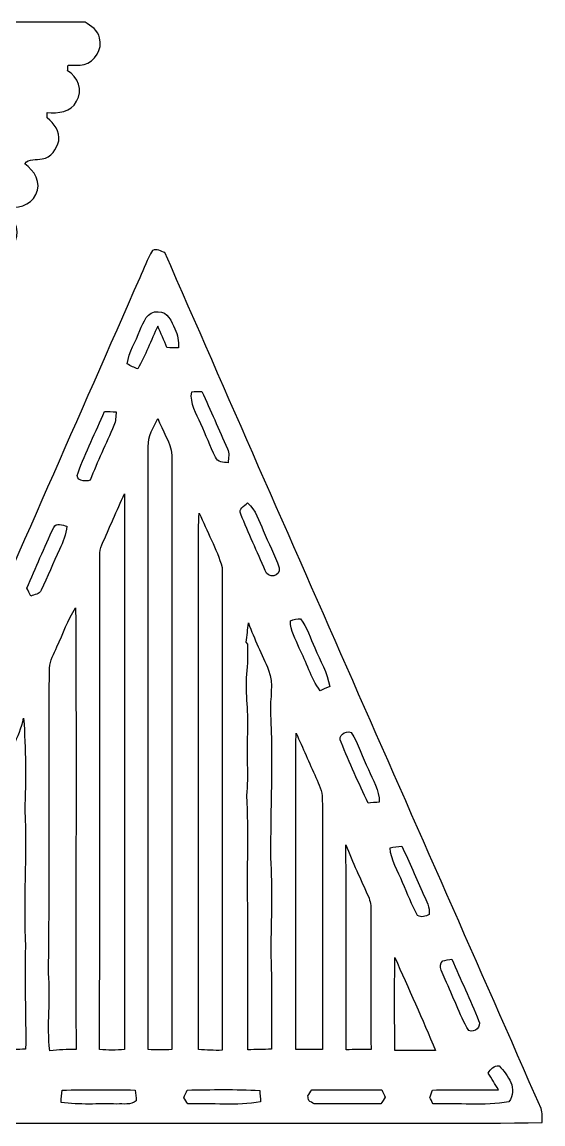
# Model space of a CAD drawing. Header units: centimetres. Extents: x -13.2 to 13.2, y -11.7 to 11.7.
# Drawn here: x 6.98 to 13.19, y -1.48 to 11.66 of the extents above; entities that cross this region are included whole.
import ezdxf

# ---------------------------------------------------------------- set-up
doc = ezdxf.new("R2010")
doc.units = ezdxf.units.CM
doc.header["$MEASUREMENT"] = 0
doc.layers.add('Camada 1', color=7, linetype='Continuous')

msp = doc.modelspace()

# ---------------------------------------------------------------- linework, layer by layer
at = {"layer": 'Camada 1', "color": 156}
for points, knots in [([(-1.27175, 11.28394), (-1.34937, 11.42823), (-1.25942, 11.60321), (-1.1123, 11.65577), (-1.1123, 11.65577), (1.83656, 11.65083), (4.78579, 11.65119), (7.7343, 11.65542), (7.7343, 11.65542), (7.80379, 11.60638), (7.8934, 11.56052), (7.90645, 11.46668), (7.90645, 11.46668), (7.94773, 11.33333), (7.85283, 11.18411), (7.7223, 11.14777), (7.7223, 11.14777), (7.65951, 11.13719), (7.59566, 11.14212), (7.53285, 11.14178), (7.53285, 11.14178), (7.53145, 11.12519), (7.52863, 11.09203), (7.52722, 11.07545), (7.52722, 11.07545), (7.64645, 11.00419), (7.71806, 10.83522), (7.63269, 10.71174), (7.63269, 10.71174), (7.57344, 10.57557), (7.40974, 10.56922), (7.28239, 10.57627), (7.28239, 10.57627), (7.28239, 10.5604), (7.28203, 10.52829), (7.28203, 10.51242), (7.28203, 10.51242), (7.36952, 10.45033), (7.4362, 10.34944), (7.42244, 10.23831), (7.42244, 10.23831), (7.39634, 10.14341), (7.33142, 10.03793), (7.22488, 10.02558), (7.22488, 10.02558), (7.15398, 10.00724), (7.06437, 10.03299), (7.01569, 9.96632), (7.01569, 9.96632), (7.12786, 9.88765), (7.22383, 9.73737), (7.14833, 9.60154), (7.14833, 9.60154), (7.088, 9.45973), (6.91938, 9.42975), (6.78356, 9.46185), (6.78356, 9.46185), (6.77969, 9.35495), (6.89997, 9.30839), (6.91761, 9.20855), (6.91761, 9.20855), (6.95819, 9.06603), (6.84705, 8.90834), (6.70207, 8.89), (6.70207, 8.89), (6.64986, 8.88964), (6.59906, 8.89811), (6.54826, 8.9041), (6.54826, 8.9041), (6.54437, 8.87764), (6.5412, 8.85048), (6.53873, 8.82368), (6.53873, 8.82368), (6.65797, 8.74676), (6.72958, 8.5799), (6.64138, 8.45326), (6.64138, 8.45326), (6.57789, 8.32908), (6.42513, 8.30968), (6.30166, 8.3372), (6.30166, 8.3372), (6.29778, 8.31144), (6.29391, 8.28569), (6.29072, 8.25994), (6.29072, 8.25994), (6.33623, 8.21407), (6.39833, 8.17597), (6.41526, 8.1093), (6.41526, 8.1093), (6.48616, 7.95337), (6.34188, 7.75511), (6.1729, 7.76676), (6.1729, 7.76676), (6.12386, 7.76111), (6.05825, 7.78756), (6.03355, 7.72865), (6.03355, 7.72865), (6.08612, 7.64928), (6.17326, 7.58542), (6.18208, 7.48347), (6.18208, 7.48347), (6.18559, 7.3787), (6.13268, 7.26193), (6.03037, 7.22136), (6.03037, 7.22136), (5.96087, 7.18572), (5.88256, 7.20478), (5.80918, 7.21042), (5.80918, 7.21042), (5.80495, 7.19137), (5.79649, 7.15362), (5.79225, 7.13458), (5.79225, 7.13458), (5.957, 7.04744), (5.96723, 6.83294), (5.86105, 6.69536), (5.86105, 6.69536), (5.76684, 6.64632), (5.66278, 6.62305), (5.55837, 6.64915), (5.55837, 6.64915), (5.55518, 6.62233), (5.55237, 6.59553), (5.54989, 6.56836), (5.54989, 6.56836), (5.66313, 6.49958), (5.73229, 6.34612), (5.66101, 6.22335), (5.66101, 6.22335), (5.60987, 6.078), (5.43665, 6.05825), (5.30542, 6.084), (5.30542, 6.084), (5.30577, 6.05825), (5.30647, 6.03284), (5.30754, 6.00674), (5.30754, 6.00674), (5.41055, 5.92983), (5.48886, 5.78767), (5.41584, 5.6642), (5.41584, 5.6642), (5.36187, 5.52414), (5.1964, 5.48886), (5.06411, 5.52202), (5.06411, 5.52202), (5.05953, 5.49485), (5.05812, 5.4677), (5.05919, 5.44018), (5.05919, 5.44018), (5.10504, 5.39396), (5.16361, 5.35199), (5.17947, 5.2846), (5.17947, 5.2846), (5.23205, 5.14456), (5.1248, 4.96922), (4.97628, 4.95123), (4.97628, 4.95123), (4.92371, 4.95017), (4.87186, 4.95229), (4.81999, 4.95793), (4.81999, 4.95793), (4.81434, 4.9343), (4.80306, 4.88738), (4.79743, 4.86409), (4.79743, 4.86409), (4.81682, 4.8588), (4.85598, 4.84823), (4.87574, 4.84328), (4.87574, 4.84328), (4.91983, 4.75614), (4.97451, 4.65701), (4.93006, 4.55824), (4.93006, 4.55824), (4.87469, 4.4143), (4.71028, 4.35715), (4.56812, 4.39454), (4.56812, 4.39454), (4.56635, 4.3769), (4.56318, 4.34128), (4.56177, 4.32364), (4.56177, 4.32364), (4.63055, 4.26225), (4.69159, 4.18782), (4.70429, 4.09292), (4.70429, 4.09292), (4.69265, 3.99413), (4.64784, 3.88196), (4.54589, 3.84668), (4.54589, 3.84668), (4.46933, 3.80717), (4.3815, 3.83046), (4.30001, 3.82658), (4.30001, 3.82658), (4.3374, 3.69922), (4.50108, 3.60291), (4.44253, 3.4551), (4.44253, 3.4551), (4.40477, 3.28824), (4.21993, 3.23568), (4.06964, 3.26602), (4.06964, 3.26602), (4.06929, 3.24696), (4.06858, 3.20886), (4.06788, 3.18981), (4.06788, 3.18981), (4.14584, 3.13513), (4.18816, 3.05047), (4.21604, 2.96228), (4.21604, 2.96228), (4.18923, 2.88395), (4.16453, 2.79858), (4.09504, 2.74637), (4.09504, 2.74637), (4.02132, 2.67794), (3.91478, 2.70228), (3.82447, 2.70333), (3.82447, 2.70333), (3.82235, 2.68639), (3.81847, 2.65219), (3.81635, 2.63525), (3.81635, 2.63525), (3.8682, 2.5855), (3.93171, 2.53683), (3.94652, 2.46167), (3.94652, 2.46167), (3.98744, 2.3315), (3.90031, 2.19499), (3.78037, 2.14488), (3.78037, 2.14488), (3.70557, 2.1276), (3.62902, 2.13818), (3.55353, 2.13359), (3.55353, 2.13359), (3.60327, 2.02881), (3.69534, 1.94909), (3.72463, 1.83339), (3.72463, 1.83339), (3.68935, 1.7085), (3.60327, 1.56386), (3.45475, 1.57268), (3.45475, 1.57268), (3.31152, 1.59773), (3.1517, 1.53141), (3.02224, 1.6143), (3.02224, 1.6143), (2.92347, 1.67498), (2.88149, 1.80833), (2.92064, 1.91628), (2.92064, 1.91628), (2.96367, 1.99107), (3.02294, 2.05527), (3.0667, 2.12972), (3.0667, 2.12972), (2.98484, 2.14029), (2.89736, 2.12195), (2.81939, 2.15299), (2.81939, 2.15299), (2.65888, 2.20768), (2.60244, 2.44827), (2.73261, 2.56258), (2.73261, 2.56258), (2.75872, 2.60456), (2.82857, 2.63525), (2.79646, 2.69521), (2.79646, 2.69521), (2.7044, 2.70474), (2.60244, 2.68357), (2.52201, 2.74072), (2.52201, 2.74072), (2.43204, 2.80492), (2.39112, 2.93193), (2.42393, 3.03705), (2.42393, 3.03705), (2.45215, 3.12349), (2.56645, 3.16688), (2.55093, 3.26813), (2.55093, 3.26813), (2.44581, 3.25683), (2.31775, 3.2459), (2.24189, 3.33587), (2.24189, 3.33587), (2.16746, 3.40713), (2.15194, 3.5172), (2.1784, 3.6128), (2.1784, 3.6128), (2.21614, 3.68158), (2.27682, 3.73415), (2.32762, 3.79306), (2.32762, 3.79306), (2.25672, 3.84527), (2.16534, 3.80965), (2.08704, 3.83611), (2.08704, 3.83611), (1.97343, 3.88055), (1.89476, 4.00826), (1.92229, 4.13032), (1.92229, 4.13032), (1.92933, 4.21674), (2.00518, 4.27284), (2.06728, 4.32257), (2.06728, 4.32257), (2.06762, 4.42277), (1.96497, 4.37727), (1.90429, 4.3882), (1.90429, 4.3882), (1.75789, 4.39032), (1.64889, 4.54589), (1.67393, 4.68524), (1.67393, 4.68524), (1.68205, 4.77979), (1.76883, 4.8341), (1.82209, 4.90361), (1.82209, 4.90361), (1.79599, 4.9791), (1.71167, 4.941), (1.65347, 4.95265), (1.65347, 4.95265), (1.51977, 4.95265), (1.41746, 5.09093), (1.42239, 5.21757), (1.42239, 5.21757), (1.42134, 5.34), (1.54586, 5.40385), (1.57302, 5.51673), (1.57302, 5.51673), (1.43756, 5.50087), (1.26965, 5.50791), (1.20438, 5.65114), (1.20438, 5.65114), (1.12006, 5.79966), (1.22555, 5.95029), (1.3402, 6.04237), (1.3402, 6.04237), (1.23684, 6.09353), (1.11266, 6.0646), (1.01106, 6.12634), (1.01106, 6.12634), (0.9733, 6.1976), (0.91617, 6.26816), (0.9292, 6.35423), (0.9292, 6.35423), (0.92569, 6.46606), (1.03046, 6.53062), (1.09395, 6.60681), (1.09395, 6.60681), (0.99306, 6.66009), (0.85972, 6.61105), (0.7747, 6.6989), (0.7747, 6.6989), (0.65792, 6.7878), (0.64664, 6.97547), (0.75706, 7.0739), (0.75706, 7.0739), (0.77964, 7.11446), (0.85407, 7.14657), (0.81385, 7.2016), (0.81385, 7.2016), (0.70801, 7.20336), (0.58173, 7.18609), (0.50799, 7.28169), (0.50799, 7.28169), (0.37465, 7.39951), (0.4332, 7.61434), (0.5736, 7.69972), (0.5736, 7.69972), (0.57114, 7.71877), (0.56656, 7.75616), (0.56409, 7.77487), (0.56409, 7.77487), (0.44908, 7.74946), (0.3108, 7.75864), (0.24024, 7.86729), (0.24024, 7.86729), (0.1337, 7.99394), (0.19368, 8.19008), (0.33197, 8.26664), (0.33197, 8.26664), (0.32631, 8.28428), (0.31467, 8.32026), (0.30902, 8.3379), (0.30902, 8.3379), (0.1471, 8.28393), (-0.06103, 8.38729), (-0.05997, 8.57073), (-0.05997, 8.57073), (-0.08113, 8.68962), (0.01198, 8.77181), (0.09384, 8.83849), (0.09384, 8.83849), (0.0381, 8.92844), (-0.07761, 8.87059), (-0.15804, 8.91222), (-0.15804, 8.91222), (-0.30056, 8.97008), (-0.35736, 9.17151), (-0.26317, 9.29393), (-0.26317, 9.29393), (-0.22472, 9.34155), (-0.18133, 9.38494), (-0.14145, 9.43115), (-0.14145, 9.43115), (-0.26387, 9.46008), (-0.4205, 9.43292), (-0.49883, 9.55498), (-0.49883, 9.55498), (-0.611, 9.67598), (-0.54609, 9.86084), (-0.42474, 9.94833), (-0.42474, 9.94833), (-0.42615, 9.96773), (-0.42932, 10.00653), (-0.43074, 10.02594), (-0.43074, 10.02594), (-0.55316, 9.99559), (-0.70167, 10.01924), (-0.76624, 10.13953), (-0.76624, 10.13953), (-0.85195, 10.27394), (-0.7821, 10.44292), (-0.6558, 10.52265), (-0.6558, 10.52265), (-0.6625, 10.53958), (-0.67627, 10.5731), (-0.68297, 10.59003), (-0.68297, 10.59003), (-0.7627, 10.57945), (-0.85054, 10.56569), (-0.92216, 10.61226), (-0.92216, 10.61226), (-1.06009, 10.68422), (-1.09573, 10.89377), (-0.98565, 11.00419), (-0.98565, 11.00419), (-0.9465, 11.04477), (-0.92251, 11.09415), (-0.91546, 11.14989), (-0.91546, 11.14989), (-1.04493, 11.12485), (-1.21708, 11.14248), (-1.27175, 11.28394)], [0, 0, 0, 0, 0.00900901, 0.00900901, 0.00900901, 0.00900901, 0.01801802, 0.01801802, 0.01801802, 0.01801802, 0.02702703, 0.02702703, 0.02702703, 0.02702703, 0.03603604, 0.03603604, 0.03603604, 0.03603604, 0.04504505, 0.04504505, 0.04504505, 0.04504505, 0.05405405, 0.05405405, 0.05405405, 0.05405405, 0.06306306, 0.06306306, 0.06306306, 0.06306306, 0.07207207, 0.07207207, 0.07207207, 0.07207207, 0.08108108, 0.08108108, 0.08108108, 0.08108108, 0.09009009, 0.09009009, 0.09009009, 0.09009009, 0.0990991, 0.0990991, 0.0990991, 0.0990991, 0.10810811, 0.10810811, 0.10810811, 0.10810811, 0.11711712, 0.11711712, 0.11711712, 0.11711712, 0.12612613, 0.12612613, 0.12612613, 0.12612613, 0.13513514, 0.13513514, 0.13513514, 0.13513514, 0.14414414, 0.14414414, 0.14414414, 0.14414414, 0.15315315, 0.15315315, 0.15315315, 0.15315315, 0.16216216, 0.16216216, 0.16216216, 0.16216216, 0.17117117, 0.17117117, 0.17117117, 0.17117117, 0.18018018, 0.18018018, 0.18018018, 0.18018018, 0.18918919, 0.18918919, 0.18918919, 0.18918919, 0.1981982, 0.1981982, 0.1981982, 0.1981982, 0.20720721, 0.20720721, 0.20720721, 0.20720721, 0.21621622, 0.21621622, 0.21621622, 0.21621622, 0.22522523, 0.22522523, 0.22522523, 0.22522523, 0.23423423, 0.23423423, 0.23423423, 0.23423423, 0.24324324, 0.24324324, 0.24324324, 0.24324324, 0.25225225, 0.25225225, 0.25225225, 0.25225225, 0.26126126, 0.26126126, 0.26126126, 0.26126126, 0.27027027, 0.27027027, 0.27027027, 0.27027027, 0.27927928, 0.27927928, 0.27927928, 0.27927928, 0.28828829, 0.28828829, 0.28828829, 0.28828829, 0.2972973, 0.2972973, 0.2972973, 0.2972973, 0.30630631, 0.30630631, 0.30630631, 0.30630631, 0.31531532, 0.31531532, 0.31531532, 0.31531532, 0.32432432, 0.32432432, 0.32432432, 0.32432432, 0.33333333, 0.33333333, 0.33333333, 0.33333333, 0.34234234, 0.34234234, 0.34234234, 0.34234234, 0.35135135, 0.35135135, 0.35135135, 0.35135135, 0.36036036, 0.36036036, 0.36036036, 0.36036036, 0.36936937, 0.36936937, 0.36936937, 0.36936937, 0.37837838, 0.37837838, 0.37837838, 0.37837838, 0.38738739, 0.38738739, 0.38738739, 0.38738739, 0.3963964, 0.3963964, 0.3963964, 0.3963964, 0.40540541, 0.40540541, 0.40540541, 0.40540541, 0.41441441, 0.41441441, 0.41441441, 0.41441441, 0.42342342, 0.42342342, 0.42342342, 0.42342342, 0.43243243, 0.43243243, 0.43243243, 0.43243243, 0.44144144, 0.44144144, 0.44144144, 0.44144144, 0.45045045, 0.45045045, 0.45045045, 0.45045045, 0.45945946, 0.45945946, 0.45945946, 0.45945946, 0.46846847, 0.46846847, 0.46846847, 0.46846847, 0.47747748, 0.47747748, 0.47747748, 0.47747748, 0.48648649, 0.48648649, 0.48648649, 0.48648649, 0.4954955, 0.4954955, 0.4954955, 0.4954955, 0.5045045, 0.5045045, 0.5045045, 0.5045045, 0.51351351, 0.51351351, 0.51351351, 0.51351351, 0.52252252, 0.52252252, 0.52252252, 0.52252252, 0.53153153, 0.53153153, 0.53153153, 0.53153153, 0.54054054, 0.54054054, 0.54054054, 0.54054054, 0.54954955, 0.54954955, 0.54954955, 0.54954955, 0.55855856, 0.55855856, 0.55855856, 0.55855856, 0.56756757, 0.56756757, 0.56756757, 0.56756757, 0.57657658, 0.57657658, 0.57657658, 0.57657658, 0.58558559, 0.58558559, 0.58558559, 0.58558559, 0.59459459, 0.59459459, 0.59459459, 0.59459459, 0.6036036, 0.6036036, 0.6036036, 0.6036036, 0.61261261, 0.61261261, 0.61261261, 0.61261261, 0.62162162, 0.62162162, 0.62162162, 0.62162162, 0.63063063, 0.63063063, 0.63063063, 0.63063063, 0.63963964, 0.63963964, 0.63963964, 0.63963964, 0.64864865, 0.64864865, 0.64864865, 0.64864865, 0.65765766, 0.65765766, 0.65765766, 0.65765766, 0.66666667, 0.66666667, 0.66666667, 0.66666667, 0.67567568, 0.67567568, 0.67567568, 0.67567568, 0.68468468, 0.68468468, 0.68468468, 0.68468468, 0.69369369, 0.69369369, 0.69369369, 0.69369369, 0.7027027, 0.7027027, 0.7027027, 0.7027027, 0.71171171, 0.71171171, 0.71171171, 0.71171171, 0.72072072, 0.72072072, 0.72072072, 0.72072072, 0.72972973, 0.72972973, 0.72972973, 0.72972973, 0.73873874, 0.73873874, 0.73873874, 0.73873874, 0.74774775, 0.74774775, 0.74774775, 0.74774775, 0.75675676, 0.75675676, 0.75675676, 0.75675676, 0.76576577, 0.76576577, 0.76576577, 0.76576577, 0.77477477, 0.77477477, 0.77477477, 0.77477477, 0.78378378, 0.78378378, 0.78378378, 0.78378378, 0.79279279, 0.79279279, 0.79279279, 0.79279279, 0.8018018, 0.8018018, 0.8018018, 0.8018018, 0.81081081, 0.81081081, 0.81081081, 0.81081081, 0.81981982, 0.81981982, 0.81981982, 0.81981982, 0.82882883, 0.82882883, 0.82882883, 0.82882883, 0.83783784, 0.83783784, 0.83783784, 0.83783784, 0.84684685, 0.84684685, 0.84684685, 0.84684685, 0.85585586, 0.85585586, 0.85585586, 0.85585586, 0.86486486, 0.86486486, 0.86486486, 0.86486486, 0.87387387, 0.87387387, 0.87387387, 0.87387387, 0.88288288, 0.88288288, 0.88288288, 0.88288288, 0.89189189, 0.89189189, 0.89189189, 0.89189189, 0.9009009, 0.9009009, 0.9009009, 0.9009009, 0.90990991, 0.90990991, 0.90990991, 0.90990991, 0.91891892, 0.91891892, 0.91891892, 0.91891892, 0.92792793, 0.92792793, 0.92792793, 0.92792793, 0.93693694, 0.93693694, 0.93693694, 0.93693694, 0.94594595, 0.94594595, 0.94594595, 0.94594595, 0.95495495, 0.95495495, 0.95495495, 0.95495495, 0.96396396, 0.96396396, 0.96396396, 0.96396396, 0.97297297, 0.97297297, 0.97297297, 0.97297297, 0.98198198, 0.98198198, 0.98198198, 0.98198198, 1, 1, 1, 1]), ([(8.38553, 8.60601), (8.43633, 8.71502), (8.47583, 8.83002), (8.53792, 8.93374), (8.53792, 8.93374), (8.58906, 8.9535), (8.63847, 8.92421), (8.68608, 8.90763), (8.68608, 8.90763), (10.17128, 5.50262), (11.67518, 2.10538), (13.16708, -1.2968), (13.16708, -1.2968), (13.18965, -1.34937), (13.17837, -1.40794), (13.17907, -1.46402), (13.17907, -1.46402), (12.30241, -1.48061), (11.42541, -1.46614), (10.54876, -1.47109), (10.54876, -1.47109), (8.53792, -1.47109), (6.52673, -1.47109), (4.51555, -1.47109), (4.51555, -1.47109), (4.36209, -1.47038), (4.20828, -1.47425), (4.05518, -1.46578), (4.05518, -1.46578), (4.04142, -1.44392), (4.0146, -1.40053), (4.0012, -1.37865), (4.0012, -1.37865), (5.45429, 1.95297), (6.92572, 5.27719), (8.38553, 8.60601)], [0, 0, 0, 0, 0.1, 0.1, 0.1, 0.1, 0.2, 0.2, 0.2, 0.2, 0.3, 0.3, 0.3, 0.3, 0.4, 0.4, 0.4, 0.4, 0.5, 0.5, 0.5, 0.5, 0.6, 0.6, 0.6, 0.6, 0.7, 0.7, 0.7, 0.7, 0.8, 0.8, 0.8, 0.8, 1, 1, 1, 1]), ([(8.3887, 7.97877), (8.3887, 7.97877), (8.3887, 7.97877), (8.3887, 7.97877), (8.3887, 7.97877), (8.33825, 7.84647), (8.25712, 7.723), (8.23701, 7.58119), (8.23701, 7.58119), (8.27651, 7.5558), (8.31885, 7.53568), (8.36436, 7.52086), (8.36436, 7.52086), (8.45397, 7.6849), (8.52099, 7.85988), (8.6, 8.02922), (8.6, 8.02922), (8.63881, 7.94526), (8.67587, 7.86024), (8.71078, 7.77416), (8.71078, 7.77416), (8.75663, 7.77275), (8.80251, 7.77239), (8.84907, 7.77239), (8.84907, 7.77239), (8.84943, 7.85035), (8.84025, 7.92868), (8.80426, 7.99853), (8.80426, 7.99853), (8.76545, 8.0846), (8.72348, 8.20737), (8.60707, 8.19925), (8.60707, 8.19925), (8.47195, 8.21831), (8.43173, 8.07437), (8.3887, 7.97877)], [0, 0, 0, 0, 0.1, 0.1, 0.1, 0.1, 0.2, 0.2, 0.2, 0.2, 0.3, 0.3, 0.3, 0.3, 0.4, 0.4, 0.4, 0.4, 0.5, 0.5, 0.5, 0.5, 0.6, 0.6, 0.6, 0.6, 0.7, 0.7, 0.7, 0.7, 0.8, 0.8, 0.8, 0.8, 1, 1, 1, 1]), ([(9.00499, 7.24817), (9.00499, 7.24817), (9.00499, 7.24817), (9.00499, 7.24817), (9.00499, 7.24817), (8.98172, 7.10847), (9.06215, 6.98712), (9.11365, 6.86399), (9.11365, 6.86399), (9.17434, 6.73347), (9.22406, 6.59799), (9.28899, 6.46959), (9.28899, 6.46959), (9.30909, 6.40291), (9.38459, 6.41066), (9.43926, 6.40184), (9.43926, 6.40184), (9.44209, 6.45759), (9.45761, 6.5165), (9.43044, 6.56872), (9.43044, 6.56872), (9.32885, 6.79696), (9.2322, 7.02734), (9.12424, 7.2524), (9.12424, 7.2524), (9.08437, 7.25134), (9.04451, 7.24992), (9.00499, 7.24817)], [0, 0, 0, 0, 0.125, 0.125, 0.125, 0.125, 0.25, 0.25, 0.25, 0.25, 0.375, 0.375, 0.375, 0.375, 0.5, 0.5, 0.5, 0.5, 0.625, 0.625, 0.625, 0.625, 0.75, 0.75, 0.75, 0.75, 1, 1, 1, 1]), ([(7.96607, 7.01286), (7.96607, 7.01286), (7.96607, 7.01286), (7.96607, 7.01286), (7.96607, 7.01286), (7.8627, 6.76839), (7.74206, 6.53062), (7.65104, 6.2812), (7.65104, 6.2812), (7.60835, 6.18172), (7.73324, 6.17431), (7.79709, 6.19337), (7.79709, 6.19337), (7.88, 6.41561), (7.98617, 6.62798), (8.07895, 6.846), (8.07895, 6.846), (8.10083, 6.89715), (8.10048, 6.9543), (8.10612, 7.00863), (8.10612, 7.00863), (8.05885, 7.01075), (8.01229, 7.0125), (7.96607, 7.01286)], [0, 0, 0, 0, 0.14285714, 0.14285714, 0.14285714, 0.14285714, 0.28571429, 0.28571429, 0.28571429, 0.28571429, 0.42857143, 0.42857143, 0.42857143, 0.42857143, 0.57142857, 0.57142857, 0.57142857, 0.57142857, 0.71428571, 0.71428571, 0.71428571, 0.71428571, 1, 1, 1, 1]), ([(8.48747, 6.59587), (8.48747, 6.59587), (8.48747, 6.59587), (8.48747, 6.59587), (8.48747, 6.59587), (8.48854, 4.1991), (8.48854, 1.80233), (8.48747, -0.59407), (8.48747, -0.59407), (8.58097, -0.60113), (8.6755, -0.60042), (8.76935, -0.59231), (8.76935, -0.59231), (8.77005, 1.76954), (8.77005, 4.13173), (8.76935, 6.49357), (8.76935, 6.49357), (8.75276, 6.6502), (8.6547, 6.78461), (8.60107, 6.93032), (8.60107, 6.93032), (8.55274, 6.82378), (8.48218, 6.71759), (8.48747, 6.59587)], [0, 0, 0, 0, 0.14285714, 0.14285714, 0.14285714, 0.14285714, 0.28571429, 0.28571429, 0.28571429, 0.28571429, 0.42857143, 0.42857143, 0.42857143, 0.42857143, 0.57142857, 0.57142857, 0.57142857, 0.57142857, 0.71428571, 0.71428571, 0.71428571, 0.71428571, 1, 1, 1, 1]), ([(7.93537, 5.4243), (7.93537, 5.4243), (7.93537, 5.4243), (7.93537, 5.4243), (7.93537, 5.4243), (7.91598, 5.38302), (7.90857, 5.33752), (7.90928, 5.29201), (7.90928, 5.29201), (7.90857, 3.33058), (7.90963, 1.36913), (7.90857, -0.59231), (7.90857, -0.59231), (8.00734, -0.60395), (8.10682, -0.60395), (8.20596, -0.59231), (8.20596, -0.59231), (8.2042, 1.61607), (8.20844, 3.82447), (8.20384, 6.03284), (8.20384, 6.03284), (8.11354, 5.82999), (8.02462, 5.6268), (7.93537, 5.4243)], [0, 0, 0, 0, 0.14285714, 0.14285714, 0.14285714, 0.14285714, 0.28571429, 0.28571429, 0.28571429, 0.28571429, 0.42857143, 0.42857143, 0.42857143, 0.42857143, 0.57142857, 0.57142857, 0.57142857, 0.57142857, 0.71428571, 0.71428571, 0.71428571, 0.71428571, 1, 1, 1, 1]), ([(9.59131, 5.78872), (9.59131, 5.78872), (9.59131, 5.78872), (9.59131, 5.78872), (9.59131, 5.78872), (9.68058, 5.5619), (9.78464, 5.3407), (9.88201, 5.11703), (9.88201, 5.11703), (9.89999, 5.01473), (10.07886, 5.04365), (10.04605, 5.15055), (10.04605, 5.15055), (9.99808, 5.30401), (9.91729, 5.44476), (9.85838, 5.59364), (9.85838, 5.59364), (9.80439, 5.7083), (9.77299, 5.84164), (9.66823, 5.92278), (9.66823, 5.92278), (9.63329, 5.8868), (9.55745, 5.85187), (9.59131, 5.78872)], [0, 0, 0, 0, 0.14285714, 0.14285714, 0.14285714, 0.14285714, 0.28571429, 0.28571429, 0.28571429, 0.28571429, 0.42857143, 0.42857143, 0.42857143, 0.42857143, 0.57142857, 0.57142857, 0.57142857, 0.57142857, 0.71428571, 0.71428571, 0.71428571, 0.71428571, 1, 1, 1, 1]), ([(9.0879, 5.39608), (9.0879, 5.39608), (9.0879, 5.39608), (9.0879, 5.39608), (9.0879, 5.39608), (9.08685, 3.40006), (9.08931, 1.40404), (9.08685, -0.59231), (9.08685, -0.59231), (9.18033, -0.60077), (9.27452, -0.60537), (9.36871, -0.60218), (9.36871, -0.60218), (9.36907, 1.31621), (9.3719, 3.23497), (9.3673, 5.15301), (9.3673, 5.15301), (9.30485, 5.37774), (9.18562, 5.58517), (9.0953, 5.80073), (9.0953, 5.80073), (9.08332, 5.66632), (9.08861, 5.5312), (9.0879, 5.39608)], [0, 0, 0, 0, 0.14285714, 0.14285714, 0.14285714, 0.14285714, 0.28571429, 0.28571429, 0.28571429, 0.28571429, 0.42857143, 0.42857143, 0.42857143, 0.42857143, 0.57142857, 0.57142857, 0.57142857, 0.57142857, 0.71428571, 0.71428571, 0.71428571, 0.71428571, 1, 1, 1, 1]), ([(7.36106, 5.63104), (7.36106, 5.63104), (7.36106, 5.63104), (7.36106, 5.63104), (7.36106, 5.63104), (7.24887, 5.39221), (7.1448, 5.14914), (7.04249, 4.90607), (7.04249, 4.90607), (7.05379, 4.8828), (7.07672, 4.83658), (7.088, 4.81329), (7.088, 4.81329), (7.13069, 4.83198), (7.19208, 4.83093), (7.21147, 4.88244), (7.21147, 4.88244), (7.29261, 5.04084), (7.35259, 5.20912), (7.4302, 5.36928), (7.4302, 5.36928), (7.4736, 5.45677), (7.505, 5.55025), (7.51874, 5.64761), (7.51874, 5.64761), (7.46794, 5.6536), (7.39174, 5.69312), (7.36106, 5.63104)], [0, 0, 0, 0, 0.125, 0.125, 0.125, 0.125, 0.25, 0.25, 0.25, 0.25, 0.375, 0.375, 0.375, 0.375, 0.5, 0.5, 0.5, 0.5, 0.625, 0.625, 0.625, 0.625, 0.75, 0.75, 0.75, 0.75, 1, 1, 1, 1]), ([(7.39916, 4.20687), (7.39916, 4.20687), (7.39916, 4.20687), (7.39916, 4.20687), (7.39916, 4.20687), (7.36528, 4.12467), (7.3166, 4.04459), (7.31025, 3.95393), (7.31025, 3.95393), (7.30143, 2.74109), (7.31519, 1.52822), (7.29933, 0.31537), (7.29933, 0.31537), (7.32861, 0.00811), (7.27638, -0.3002), (7.31485, -0.60713), (7.31485, -0.60713), (7.41856, -0.59689), (7.52298, -0.59231), (7.62775, -0.59265), (7.62775, -0.59265), (7.62212, 1.1624), (7.6334, 2.91782), (7.62212, 4.67323), (7.62212, 4.67323), (7.52651, 4.52861), (7.4743, 4.36174), (7.39916, 4.20687)], [0, 0, 0, 0, 0.125, 0.125, 0.125, 0.125, 0.25, 0.25, 0.25, 0.25, 0.375, 0.375, 0.375, 0.375, 0.5, 0.5, 0.5, 0.5, 0.625, 0.625, 0.625, 0.625, 0.75, 0.75, 0.75, 0.75, 1, 1, 1, 1]), ([(9.68268, 4.49155), (9.68268, 4.49155), (9.68268, 4.49155), (9.68268, 4.49155), (9.68268, 4.49155), (9.67351, 4.41571), (9.66294, 4.33951), (9.65305, 4.26332), (9.65305, 4.26332), (9.65305, 4.26332), (9.67458, 4.24003), (9.67458, 4.24003), (9.67458, 4.24003), (9.67351, 4.12009), (9.67705, 3.99979), (9.66152, 3.88055), (9.66152, 3.88055), (9.6474, 3.64489), (9.6834, 3.40959), (9.67281, 3.17358), (9.67281, 3.17358), (9.65694, 2.92734), (9.68762, 2.6804), (9.66294, 2.43416), (9.66294, 2.43416), (9.68375, 1.99918), (9.6647, 1.56316), (9.67246, 1.12747), (9.67246, 1.12747), (9.67386, 0.76376), (9.67317, 0.4004), (9.67246, 0.03668), (9.67246, 0.03668), (9.67246, -0.02292), (9.67246, -0.0829), (9.67246, -0.14286), (9.67246, -0.14286), (9.67317, -0.2935), (9.67281, -0.4445), (9.67386, -0.59548), (9.67386, -0.59548), (9.7677, -0.59443), (9.86189, -0.59302), (9.95644, -0.58949), (9.95644, -0.58949), (9.95079, -0.19473), (9.9635, 0.20002), (9.94657, 0.59407), (9.94657, 0.59407), (9.95327, 0.95956), (9.96667, 1.32644), (9.94375, 1.69157), (9.94375, 1.69157), (9.94339, 2.26835), (9.97338, 2.84692), (9.94268, 3.42335), (9.94268, 3.42335), (9.93563, 3.59163), (9.98677, 3.7666), (9.92152, 3.92852), (9.92152, 3.92852), (9.84566, 4.11797), (9.74794, 4.29823), (9.68268, 4.49155)], [0, 0, 0, 0, 0.05882353, 0.05882353, 0.05882353, 0.05882353, 0.11764706, 0.11764706, 0.11764706, 0.11764706, 0.17647059, 0.17647059, 0.17647059, 0.17647059, 0.23529412, 0.23529412, 0.23529412, 0.23529412, 0.29411765, 0.29411765, 0.29411765, 0.29411765, 0.35294118, 0.35294118, 0.35294118, 0.35294118, 0.41176471, 0.41176471, 0.41176471, 0.41176471, 0.47058824, 0.47058824, 0.47058824, 0.47058824, 0.52941176, 0.52941176, 0.52941176, 0.52941176, 0.58823529, 0.58823529, 0.58823529, 0.58823529, 0.64705882, 0.64705882, 0.64705882, 0.64705882, 0.70588235, 0.70588235, 0.70588235, 0.70588235, 0.76470588, 0.76470588, 0.76470588, 0.76470588, 0.82352941, 0.82352941, 0.82352941, 0.82352941, 0.88235294, 0.88235294, 0.88235294, 0.88235294, 1, 1, 1, 1]), ([(10.18292, 4.51872), (10.18292, 4.51872), (10.18292, 4.51872), (10.18292, 4.51872), (10.18292, 4.51872), (10.17481, 4.4009), (10.24573, 4.29894), (10.28734, 4.19347), (10.28734, 4.19347), (10.37096, 4.02449), (10.42423, 3.83928), (10.53394, 3.6837), (10.53394, 3.6837), (10.56252, 3.69639), (10.62002, 3.72109), (10.64894, 3.73379), (10.64894, 3.73379), (10.62389, 3.89854), (10.53465, 4.04247), (10.47291, 4.19452), (10.47291, 4.19452), (10.41646, 4.31058), (10.38224, 4.43971), (10.30286, 4.54306), (10.30286, 4.54306), (10.26089, 4.54377), (10.22103, 4.53565), (10.18292, 4.51872)], [0, 0, 0, 0, 0.125, 0.125, 0.125, 0.125, 0.25, 0.25, 0.25, 0.25, 0.375, 0.375, 0.375, 0.375, 0.5, 0.5, 0.5, 0.5, 0.625, 0.625, 0.625, 0.625, 0.75, 0.75, 0.75, 0.75, 1, 1, 1, 1]), ([(7.00334, 3.35526), (7.00334, 3.35526), (7.00334, 3.35526), (7.00334, 3.35526), (7.00334, 3.35526), (6.95325, 3.12914), (6.81989, 2.93263), (6.75357, 2.71356), (6.75357, 2.71356), (6.74863, 1.61113), (6.74229, 0.50835), (6.74616, -0.59407), (6.74616, -0.59407), (6.8393, -0.59407), (6.93313, -0.59302), (7.02663, -0.58985), (7.02663, -0.58985), (7.03367, -0.18167), (7.00792, 0.22613), (7.02592, 0.63358), (7.02592, 0.63358), (6.99593, 1.17474), (7.04603, 1.71591), (7.0164, 2.25707), (7.0164, 2.25707), (7.03262, 2.6229), (7.02768, 2.98944), (7.00334, 3.35526)], [0, 0, 0, 0, 0.125, 0.125, 0.125, 0.125, 0.25, 0.25, 0.25, 0.25, 0.375, 0.375, 0.375, 0.375, 0.5, 0.5, 0.5, 0.5, 0.625, 0.625, 0.625, 0.625, 0.75, 0.75, 0.75, 0.75, 1, 1, 1, 1]), ([(10.24854, 3.17853), (10.24854, 3.17853), (10.24854, 3.17853), (10.24854, 3.17853), (10.24854, 3.17853), (10.24008, 1.92122), (10.24643, 0.66357), (10.24502, -0.59372), (10.24502, -0.59372), (10.35085, -0.59407), (10.45669, -0.59407), (10.56286, -0.59407), (10.56286, -0.59407), (10.56004, 0.40357), (10.56286, 1.40124), (10.56145, 2.39888), (10.56145, 2.39888), (10.56323, 2.48813), (10.51947, 2.56821), (10.48597, 2.64795), (10.48597, 2.64795), (10.40411, 2.82363), (10.33073, 3.00319), (10.24854, 3.17853)], [0, 0, 0, 0, 0.14285714, 0.14285714, 0.14285714, 0.14285714, 0.28571429, 0.28571429, 0.28571429, 0.28571429, 0.42857143, 0.42857143, 0.42857143, 0.42857143, 0.57142857, 0.57142857, 0.57142857, 0.57142857, 0.71428571, 0.71428571, 0.71428571, 0.71428571, 1, 1, 1, 1]), ([(10.78511, 3.07021), (10.78511, 3.07021), (10.78511, 3.07021), (10.78511, 3.07021), (10.78511, 3.07021), (10.88495, 2.82504), (10.99397, 2.58304), (11.10684, 2.3435), (11.10684, 2.3435), (11.14, 2.34667), (11.20598, 2.35267), (11.23914, 2.35584), (11.23914, 2.35584), (11.24303, 2.49836), (11.16117, 2.61937), (11.10967, 2.74637), (11.10967, 2.74637), (11.03877, 2.89207), (10.99326, 3.05082), (10.90329, 3.18628), (10.90329, 3.18628), (10.82993, 3.21344), (10.74137, 3.14888), (10.78511, 3.07021)], [0, 0, 0, 0, 0.14285714, 0.14285714, 0.14285714, 0.14285714, 0.28571429, 0.28571429, 0.28571429, 0.28571429, 0.42857143, 0.42857143, 0.42857143, 0.42857143, 0.57142857, 0.57142857, 0.57142857, 0.57142857, 0.71428571, 0.71428571, 0.71428571, 0.71428571, 1, 1, 1, 1]), ([(10.84226, 1.84855), (10.84226, 1.84855), (10.84226, 1.84855), (10.84226, 1.84855), (10.84226, 1.84855), (10.84684, 1.03399), (10.84297, 0.21943), (10.84438, -0.59513), (10.84438, -0.59513), (10.94317, -0.59513), (11.04229, -0.59302), (11.14142, -0.59372), (11.14142, -0.59372), (11.1393, -0.04234), (11.14107, 0.50906), (11.14107, 1.06009), (11.14107, 1.06009), (11.14107, 1.11831), (11.13472, 1.17722), (11.10967, 1.22977), (11.10967, 1.22977), (11.02042, 1.43615), (10.92022, 1.63795), (10.84226, 1.84855)], [0, 0, 0, 0, 0.14285714, 0.14285714, 0.14285714, 0.14285714, 0.28571429, 0.28571429, 0.28571429, 0.28571429, 0.42857143, 0.42857143, 0.42857143, 0.42857143, 0.57142857, 0.57142857, 0.57142857, 0.57142857, 0.71428571, 0.71428571, 0.71428571, 0.71428571, 1, 1, 1, 1]), ([(11.36791, 1.81186), (11.36791, 1.81186), (11.36791, 1.81186), (11.36791, 1.81186), (11.36791, 1.81186), (11.37954, 1.66229), (11.46245, 1.53317), (11.51748, 1.397), (11.51748, 1.397), (11.57817, 1.26646), (11.62507, 1.12888), (11.69634, 1.00329), (11.69634, 1.00329), (11.74043, 0.97861), (11.79335, 0.9913), (11.83428, 1.01669), (11.83428, 1.01669), (11.84592, 1.10208), (11.799, 1.17686), (11.76867, 1.2527), (11.76867, 1.2527), (11.68011, 1.44533), (11.60039, 1.64182), (11.50761, 1.83232), (11.50761, 1.83232), (11.46033, 1.82774), (11.41377, 1.82068), (11.36791, 1.81186)], [0, 0, 0, 0, 0.125, 0.125, 0.125, 0.125, 0.25, 0.25, 0.25, 0.25, 0.375, 0.375, 0.375, 0.375, 0.5, 0.5, 0.5, 0.5, 0.625, 0.625, 0.625, 0.625, 0.75, 0.75, 0.75, 0.75, 1, 1, 1, 1]), ([(11.42505, 0.50517), (11.42505, 0.50517), (11.42505, 0.50517), (11.42505, 0.50517), (11.42505, 0.50517), (11.42118, 0.13511), (11.42293, -0.23529), (11.42434, -0.60537), (11.42434, -0.60537), (11.58662, -0.60395), (11.74855, -0.60537), (11.91083, -0.60537), (11.91083, -0.60537), (11.7549, -0.23283), (11.58909, 0.13582), (11.42505, 0.50517)], [0, 0, 0, 0, 0.2, 0.2, 0.2, 0.2, 0.4, 0.4, 0.4, 0.4, 0.6, 0.6, 0.6, 0.6, 1, 1, 1, 1]), ([(12.02407, 0.24165), (12.02407, 0.24165), (12.02407, 0.24165), (12.02407, 0.24165), (12.02407, 0.24165), (12.12215, 0.04163), (12.19059, -0.17356), (12.30524, -0.36512), (12.30524, -0.36512), (12.37862, -0.39758), (12.46046, -0.32385), (12.42377, -0.2487), (12.42377, -0.2487), (12.32534, -0.0007), (12.20857, 0.23953), (12.1031, 0.48472), (12.1031, 0.48472), (12.07628, 0.47941), (12.02302, 0.46918), (11.99656, 0.46426), (11.99656, 0.46426), (11.93095, 0.39828), (12.00114, 0.3115), (12.02407, 0.24165)], [0, 0, 0, 0, 0.14285714, 0.14285714, 0.14285714, 0.14285714, 0.28571429, 0.28571429, 0.28571429, 0.28571429, 0.42857143, 0.42857143, 0.42857143, 0.42857143, 0.57142857, 0.57142857, 0.57142857, 0.57142857, 0.71428571, 0.71428571, 0.71428571, 0.71428571, 1, 1, 1, 1]), ([(12.53808, -0.87453), (12.53808, -0.87453), (12.53808, -0.87453), (12.53808, -0.87453), (12.53808, -0.87453), (12.57793, -0.94085), (12.61921, -1.00646), (12.66084, -1.07209), (12.66084, -1.07209), (12.39838, -1.07456), (12.1359, -1.0689), (11.87379, -1.07631), (11.87379, -1.07631), (11.86532, -1.09819), (11.84909, -1.14158), (11.84063, -1.16346), (11.84063, -1.16346), (11.8505, -1.18285), (11.87026, -1.22202), (11.88013, -1.24142), (11.88013, -1.24142), (12.18106, -1.22977), (12.48587, -1.26858), (12.78395, -1.21567), (12.78395, -1.21567), (12.89685, -1.06469), (12.77372, -0.90099), (12.66825, -0.78846), (12.66825, -0.78846), (12.60369, -0.77927), (12.56805, -0.82656), (12.53808, -0.87453)], [0, 0, 0, 0, 0.11111111, 0.11111111, 0.11111111, 0.11111111, 0.22222222, 0.22222222, 0.22222222, 0.22222222, 0.33333333, 0.33333333, 0.33333333, 0.33333333, 0.44444444, 0.44444444, 0.44444444, 0.44444444, 0.55555556, 0.55555556, 0.55555556, 0.55555556, 0.66666667, 0.66666667, 0.66666667, 0.66666667, 0.77777778, 0.77777778, 0.77777778, 0.77777778, 1, 1, 1, 1]), ([(7.4609, -1.07702), (7.4609, -1.07702), (7.4609, -1.07702), (7.4609, -1.07702), (7.4609, -1.07702), (7.45559, -1.12572), (7.45208, -1.17474), (7.44996, -1.22378), (7.44996, -1.22378), (7.66974, -1.2573), (7.89269, -1.23542), (8.11423, -1.24283), (8.11423, -1.24283), (8.1915, -1.23825), (8.27933, -1.2573), (8.34565, -1.20543), (8.34565, -1.20543), (8.34143, -1.16204), (8.33649, -1.11901), (8.33013, -1.07597), (8.33013, -1.07597), (8.04016, -1.07068), (7.75053, -1.06997), (7.4609, -1.07702)], [0, 0, 0, 0, 0.14285714, 0.14285714, 0.14285714, 0.14285714, 0.28571429, 0.28571429, 0.28571429, 0.28571429, 0.42857143, 0.42857143, 0.42857143, 0.42857143, 0.57142857, 0.57142857, 0.57142857, 0.57142857, 0.71428571, 0.71428571, 0.71428571, 0.71428571, 1, 1, 1, 1]), ([(8.95314, -1.07631), (8.95314, -1.07631), (8.95314, -1.07631), (8.95314, -1.07631), (8.95314, -1.07631), (8.94257, -1.09889), (8.92174, -1.1444), (8.91117, -1.16733), (8.91117, -1.16733), (8.92281, -1.18568), (8.94644, -1.22273), (8.95843, -1.24107), (8.95843, -1.24107), (9.24701, -1.23119), (9.53947, -1.26646), (9.82556, -1.21742), (9.82556, -1.21742), (9.82203, -1.17157), (9.81886, -1.12606), (9.81569, -1.08091), (9.81569, -1.08091), (9.52853, -1.06574), (9.24031, -1.07173), (8.95314, -1.07631)], [0, 0, 0, 0, 0.14285714, 0.14285714, 0.14285714, 0.14285714, 0.28571429, 0.28571429, 0.28571429, 0.28571429, 0.42857143, 0.42857143, 0.42857143, 0.42857143, 0.57142857, 0.57142857, 0.57142857, 0.57142857, 0.71428571, 0.71428571, 0.71428571, 0.71428571, 1, 1, 1, 1]), ([(10.43622, -1.0735), (10.43622, -1.0735), (10.43622, -1.0735), (10.43622, -1.0735), (10.43622, -1.0735), (10.42423, -1.09185), (10.40095, -1.12854), (10.3893, -1.14687), (10.3893, -1.14687), (10.39176, -1.16063), (10.39705, -1.1885), (10.39988, -1.20227), (10.39988, -1.20227), (10.41576, -1.21214), (10.44716, -1.23225), (10.46302, -1.24213), (10.46302, -1.24213), (10.72868, -1.24142), (10.99431, -1.24071), (11.25996, -1.24178), (11.25996, -1.24178), (11.27266, -1.22166), (11.2977, -1.18145), (11.3104, -1.16134), (11.3104, -1.16134), (11.30017, -1.13982), (11.27972, -1.09643), (11.26949, -1.07492), (11.26949, -1.07492), (10.99149, -1.07032), (10.71386, -1.07314), (10.43622, -1.0735)], [0, 0, 0, 0, 0.11111111, 0.11111111, 0.11111111, 0.11111111, 0.22222222, 0.22222222, 0.22222222, 0.22222222, 0.33333333, 0.33333333, 0.33333333, 0.33333333, 0.44444444, 0.44444444, 0.44444444, 0.44444444, 0.55555556, 0.55555556, 0.55555556, 0.55555556, 0.66666667, 0.66666667, 0.66666667, 0.66666667, 0.77777778, 0.77777778, 0.77777778, 0.77777778, 1, 1, 1, 1])]:
    msp.add_open_spline(points, degree=3, knots=knots, dxfattribs=at)

doc.saveas('drawing.dxf')
